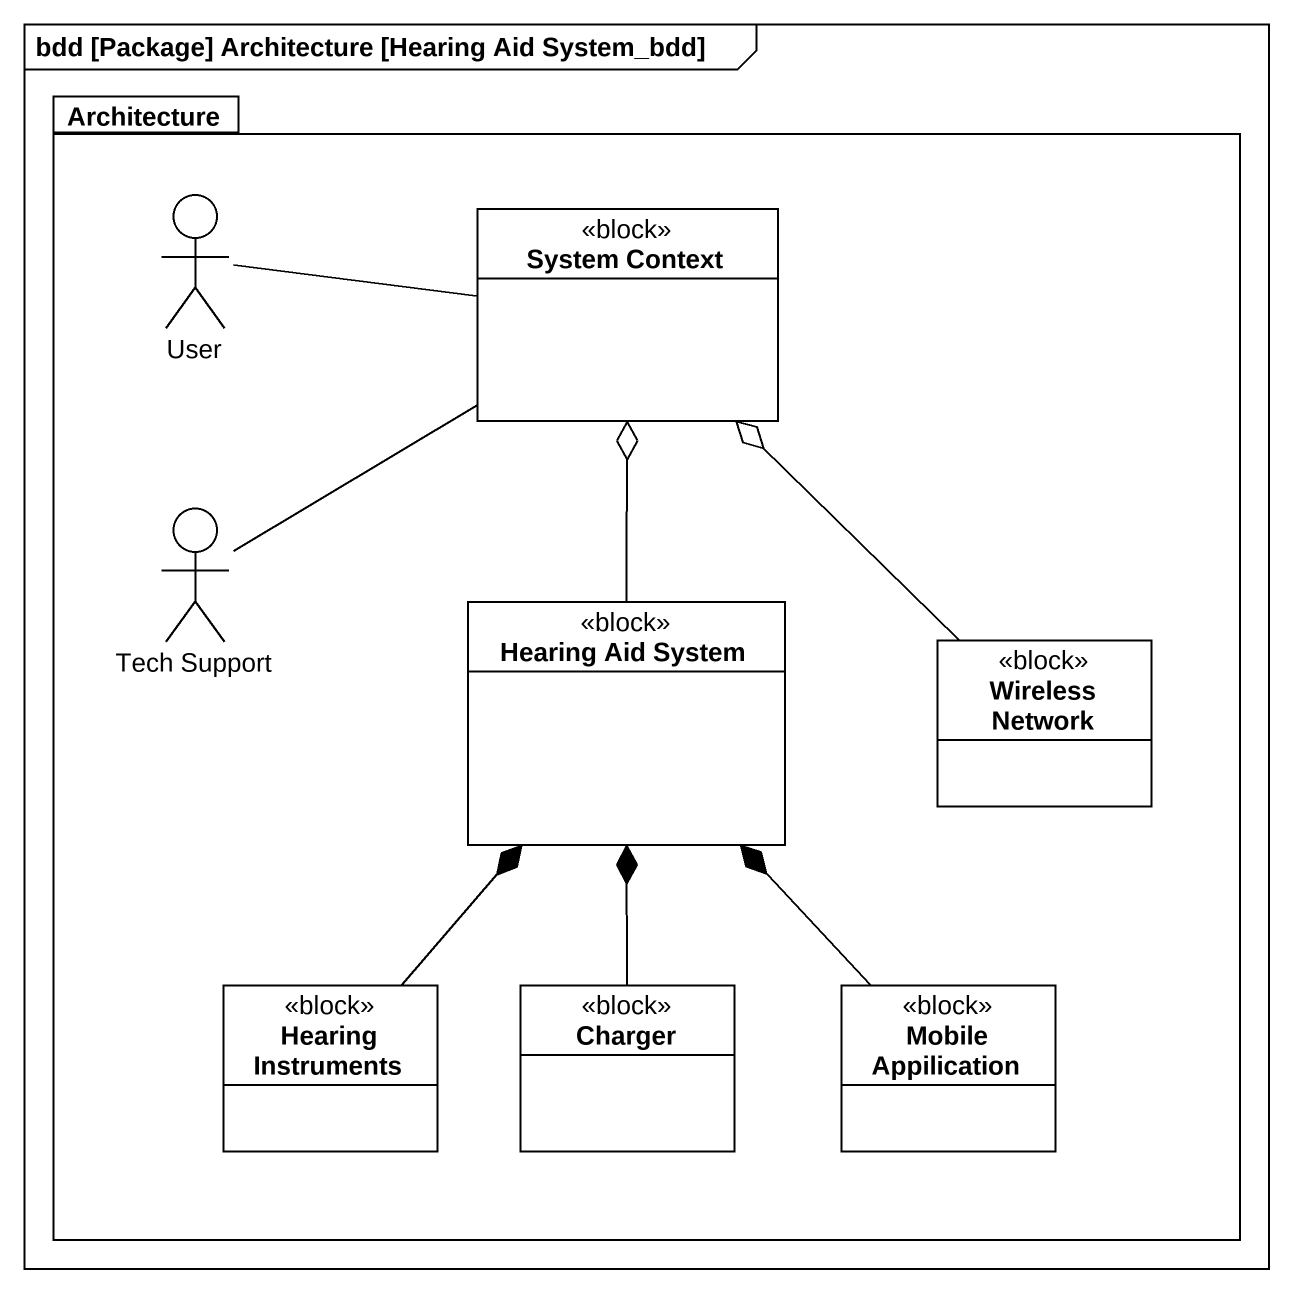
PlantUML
@startuml
mainframe bdd [Package] Architecture [Hearing Aid System_bdd]
allowmixing
hide circle
hide empty members
package Architecture {
  actor User
  class "System Context" as System_Context <<block>>
  actor "Tech Support" as Tech_Support
  class "Hearing Aid System" as Hearing_Aid_System <<block>>
  class "Wireless Network" as Wireless_Network <<block>>
  class "Hearing Instruments" as Hearing_Instruments <<block>>
  class Charger <<block>>
  class "Mobile Appilication" as Mobile_Appilication <<block>>
}
User -right- System_Context
Tech_Support -up- System_Context
Hearing_Aid_System -up-o System_Context
Wireless_Network -up-o System_Context
Hearing_Instruments -up-* Hearing_Aid_System
Charger -up-* Hearing_Aid_System
Mobile_Appilication -up-* Hearing_Aid_System
@enduml
